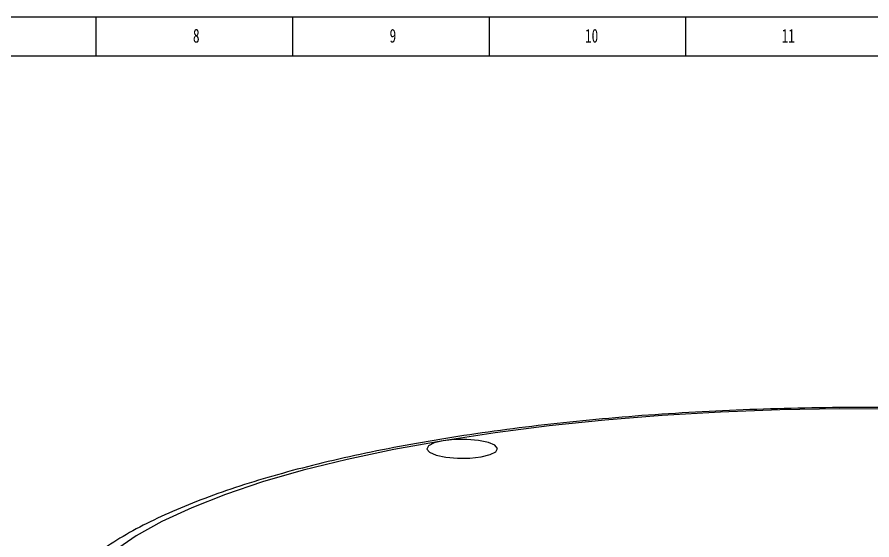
# Model space of a CAD drawing. Header units: millimetres. Extents: x -35 to 1189, y 0 to 841.
# Drawn here: x 332 to 549.4, y 708 to 841 of the extents above; entities that cross this region are included whole.
import ezdxf
from ezdxf import colors
from ezdxf.entities.mleader import LeaderData, LeaderLine
from ezdxf.math import Vec2, Vec3

# ---------------------------------------------------------------- set-up
doc = ezdxf.new("R2010")
doc.units = ezdxf.units.MM
doc.layers.add('10', color=7, linetype='Continuous')
doc.layers.add('5', color=7, linetype='Continuous')
doc.styles.add('SLDTEXTSTYLE5', font='TXT', dxfattribs={"width": 0.7})

msp = doc.modelspace()

# ---------------------------------------------------------------- linework, layer by layer
at = {"color": 7, "linetype": 'Continuous', "lineweight": 25, "flags": 128}
for points in [[(644.19, 734.79), (630.42, 736.6), (616.2, 738.13), (601.61, 739.38), (586.72, 740.33), (571.63, 740.98), (556.41, 741.32), (541.16, 741.36), (525.95, 741.1), (510.87, 740.53), (496.01, 739.66), (481.45, 738.49), (467.27, 737.03), (453.55, 735.29), (440.36, 733.28)], [(440.36, 733.28), (427.79, 731.01), (415.89, 728.49), (404.74, 725.74), (394.41, 722.77), (384.94, 719.6), (376.39, 716.24), (368.8, 712.72), (362.23, 709.05), (356.71, 705.26), (352.26, 701.37), (348.92, 697.39), (346.7, 693.35), (345.61, 689.28), (345.66, 685.19)], [(440.36, 733.28), (438.05, 732.73), (436.6, 731.99), (436.18, 731.16), (436.85, 730.34), (438.52, 729.63), (441, 729.11), (443.98, 728.84), (447.1, 728.86), (449.99, 729.17), (452.3, 729.73), (453.75, 730.47), (454.17, 731.29), (453.5, 732.12), (451.83, 732.83), (449.35, 733.35), (446.37, 733.61), (443.25, 733.59), (440.36, 733.28)]]:
    msp.add_lwpolyline(points, dxfattribs=at)
at = {"color": 7, "linetype": 'Continuous', "lineweight": 25}
msp.add_open_spline([(725.35, 714.94), (723.94, 715.53), (719.82, 717.25), (712.4, 719.95), (702.9, 722.99), (692.73, 725.81), (681.97, 728.42), (670.64, 730.81), (658.79, 732.98), (646.47, 734.93), (633.73, 736.64), (620.63, 738.11), (607.22, 739.34), (593.55, 740.32), (579.69, 741.05), (565.7, 741.52), (551.64, 741.74), (537.57, 741.7), (523.55, 741.4), (509.65, 740.85), (495.93, 740.05), (482.44, 738.99), (469.25, 737.69), (456.41, 736.15), (443.98, 734.37), (432.01, 732.36), (420.55, 730.12), (409.64, 727.67), (399.34, 725), (389.67, 722.13), (380.67, 719.04), (372.37, 715.75), (364.8, 712.23), (357.98, 708.48), (351.94, 704.45), (346.75, 700.13), (342.67, 695.68), (339.67, 691.2), (337.72, 686.79), (336.6, 682.66), (336.58, 680.01), (336.56, 678.88)], degree=3, knots=[0, 0, 0, 0, 0.0139362, 0.0409851, 0.0678768, 0.0946226, 0.1212543, 0.1477972, 0.1742709, 0.2006906, 0.2270679, 0.2534123, 0.2797312, 0.3060306, 0.3323158, 0.3585911, 0.3848606, 0.411128, 0.4373964, 0.4636686, 0.4899484, 0.5162399, 0.5425475, 0.5688764, 0.5952329, 0.6216245, 0.6480605, 0.6745529, 0.7011168, 0.7277718, 0.7545434, 0.781464, 0.8085733, 0.8359133, 0.8635079, 0.8912988, 0.9188187, 0.9420034, 0.963767, 0.9845927, 1, 1, 1, 1], dxfattribs=at)
at = {"layer": '5', "color": 7}
msp.add_line((1189, 841), (0, 841), dxfattribs=at)
at = {"layer": '5'}
for p, q in [((352, 841), (352, 831.05)), ((402, 841), (402, 831.05)), ((452, 841), (452, 831.05)), ((502, 841), (502, 831.05))]:
    msp.add_line(p, q, dxfattribs=at)
at = {"layer": '5', "color": 7, "lineweight": 25}
msp.add_line((1179, 831.05), (25, 831.05), dxfattribs=at)

# ---------------------------------------------------------------- texts
at = {"layer": '10', "char_height": 3.5, "attachment_point": 2, "style": 'SLDTEXTSTYLE5'}
for s, insert in [('8', (377.55, 838.01)), ('9', (427.55, 838.01)), ('10', (478.09, 838.01)), ('11', (528.09, 838.01))]:
    msp.add_mtext(s, dxfattribs=dict(at, insert=insert))

# ---------------------------------------------------------------- leaders
ml = msp.add_multileader_mtext('Standard')
ml.set_content('{\\fSimSun|b0|i0|c134|p2;顶盖}', color=256)
ml.set_leader_properties()
ml.build(insert=Vec2(0, 0))
ml.multileader.update_dxf_attribs({"text_attachment_direction": 1, "text_right_attachment_type": 6, "dogleg_length": 0.36, "scale": 1.000005})
ctx = ml.context
ctx.base_point, ctx.scale, ctx.char_height, ctx.plane_origin = Vec3(177.86, 718.63), 1.000005, 15.0001, Vec3(232.22, 733.89)
ctx.right_attachment = 6
notes = []
notes.append((ctx, [(1, (1, 1, 0), (177.86, 718.63), (1, 0), 0.36, [(0, [(413.96, 689.04)], 0, [])])]))
ctx.mtext.insert, ctx.mtext.flow_direction = Vec3(157.33, 740.41), 5
for ctx, leaders in notes:
    for number, flags, end, landing, length, lines in leaders:
        leader = LeaderData()
        leader.index, (leader.has_last_leader_line, leader.has_dogleg_vector, leader.attachment_direction) = number, flags
        leader.last_leader_point, leader.dogleg_vector, leader.dogleg_length = Vec3(end), Vec3(landing), length
        for number, points, colour, breaks in lines:
            line = LeaderLine()
            line.index, line.vertices, line.color, line.breaks = number, Vec3.list(points), colors.encode_raw_color(colour), breaks
            leader.lines.append(line)
        ctx.leaders.append(leader)

doc.saveas('drawing.dxf')
